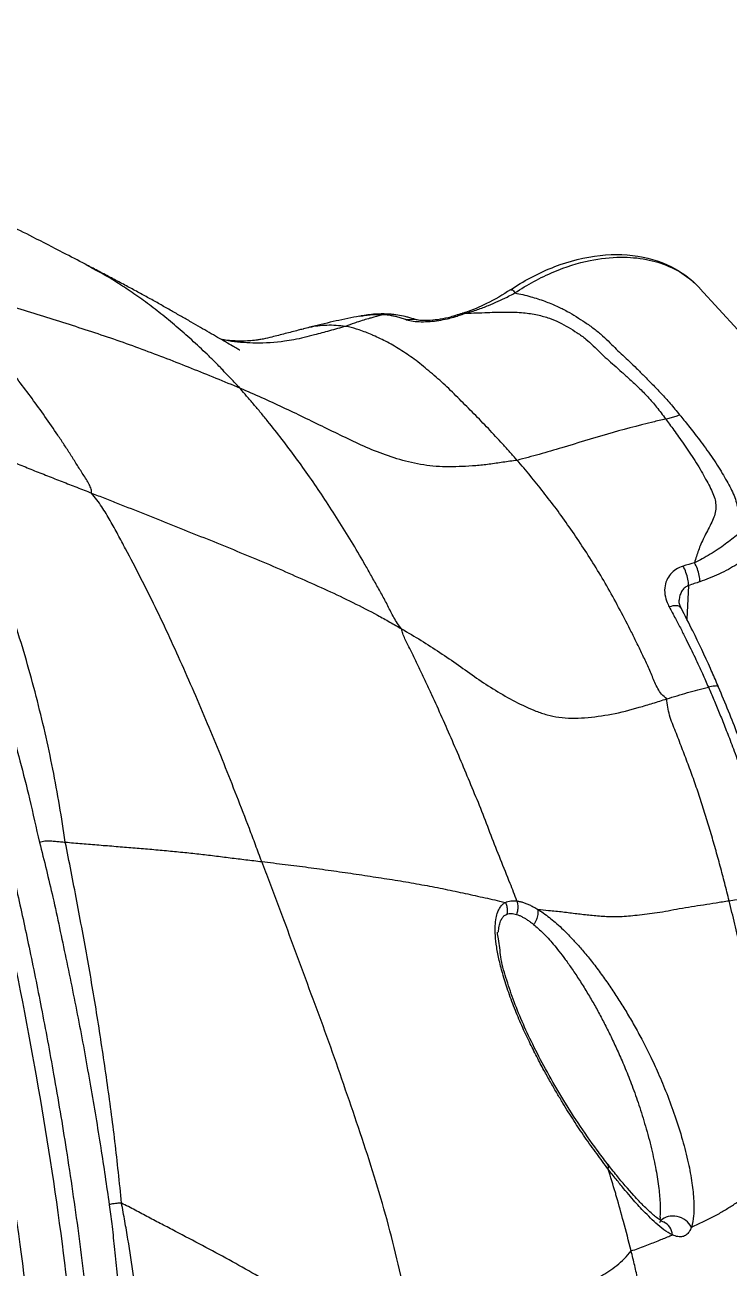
# Model space of a CAD drawing. Header units: inches. Extents: x 179987 to 181505, y -56815 to -55741.
# Drawn here: x 181057.25 to 181068.33, y -56780.22 to -56760.66 of the extents above; entities that cross this region are included whole.
import ezdxf

# ---------------------------------------------------------------- set-up
doc = ezdxf.new("R2010")
doc.units = ezdxf.units.IN
doc.header["$LTSCALE"] = 2
doc.header["$MEASUREMENT"] = 0
doc.layers.get('0').update_dxf_attribs({"linetype": 'CONTINUOUS'})

msp = doc.modelspace()

# ---------------------------------------------------------------- linework, layer by layer
for p, q in [((181058.204, -56764.425), (181058.2, -56764.423)), ((181071.351, -56768.619), (181067.869, -56764.803)), ((181062.965, -56765.209), (181062.901, -56765.215)), ((181062.967, -56765.209), (181062.965, -56765.209)), ((181064.147, -56765.192), (181064.184, -56765.195)), ((181062.516, -56765.241), (181062.533, -56765.238)), ((181063.397, -56765.294), (181063.255, -56765.296)), ((181063.41, -56765.298), (181063.397, -56765.294)), ((181063.397, -56765.295), (181063.397, -56765.294)), ((181063.991, -56765.241), (181063.991, -56765.241)), ((181063.991, -56765.241), (181064.03, -56765.245)), ((181061.634, -56765.441), (181061.626, -56765.443)), ((181067.691, -56769.478), (181067.662, -56770.007)), ((181067.542, -56769.71), (181067.542, -56769.711)), ((181067.573, -56769.832), (181067.573, -56769.832)), ((181064.7, -56774.932), (181064.7, -56774.932)), ((181066.41, -56778.571), (181066.409, -56778.571)), ((181067.24, -56779.414), (181067.24, -56779.414))]:
    msp.add_line(p, q)
for points, start_tangent, end_tangent in [([(181057.251, -56790.687), (181057.645, -56789.432), (181057.933, -56787.987), (181058.111, -56786.303), (181058.185, -56784.382), (181058.093, -56782.216), (181057.841, -56779.836), (181057.439, -56777.223), (181056.897, -56774.497), (181056.277, -56771.985), (181055.626, -56769.855), (181054.913, -56768.13), (181054.018, -56766.69), (181052.906, -56765.298), (181051.624, -56763.889), (181050.161, -56762.469), (181048.669, -56761.408), (181047.3, -56760.851), (181046.067, -56760.66), (181045.209, -56760.774)], (0.294949, 0.955513), (-0.968968, -0.247186)), ([(181044.554, -56760.947), (181045.382, -56760.837), (181046.517, -56761.001), (181047.778, -56761.478), (181049.152, -56762.377), (181050.601, -56763.721), (181052.001, -56765.225), (181053.205, -56766.696), (181054.169, -56768.187), (181054.909, -56769.903), (181055.564, -56771.993), (181056.182, -56774.428), (181056.744, -56777.171), (181057.171, -56779.848), (181057.441, -56782.241), (181057.556, -56784.397), (181057.51, -56786.307), (181057.356, -56787.978), (181057.114, -56789.415), (181056.708, -56790.768)], (0.968567, 0.248752), (-0.304929, -0.952375)), ([(181058.204, -56764.425), (181057.853, -56764.242), (181057.376, -56763.997), (181056.987, -56763.802)], (-0.885692, 0.464274), (-0.896816, 0.442404)), ([(181060.63, -56765.774), (181060.631, -56765.775), (181060.6, -56765.758), (181060.518, -56765.711), (181060.406, -56765.646), (181060.282, -56765.574), (181060.15, -56765.498), (181060.011, -56765.418), (181059.865, -56765.333), (181059.713, -56765.246), (181059.555, -56765.156), (181059.392, -56765.064), (181059.224, -56764.969), (181059.05, -56764.874), (181058.87, -56764.777), (181058.683, -56764.678), (181058.493, -56764.577), (181058.299, -56764.475), (181058.2, -56764.423)], (0.878724, -0.47733), (-0.885482, 0.464674)), ([(181060.338, -56766.061), (181060.268, -56765.989), (181060.147, -56765.87), (181059.905, -56765.642), (181059.663, -56765.428), (181059.42, -56765.226), (181059.178, -56765.039), (181058.936, -56764.867), (181058.695, -56764.709), (181058.454, -56764.564), (181058.214, -56764.431), (181058.204, -56764.425)], (-0.69468, 0.719319), (-0.885276, 0.465066)), ([(181064.922, -56764.803), (181065.586, -56764.461), (181066.302, -56764.285), (181066.975, -56764.311), (181067.545, -56764.534), (181067.868, -56764.801)], (0.836819, 0.54748), (0.675788, -0.737096)), ([(181064.96, -56764.875), (181065.572, -56764.543), (181066.143, -56764.365), (181066.624, -56764.313), (181067.027, -56764.348), (181067.382, -56764.457), (181067.697, -56764.643), (181067.868, -56764.801)], (0.831204, 0.555967), (0.675132, -0.737697)), ([(181058.299, -56768.024), (181058.299, -56767.994), (181058.292, -56767.961), (181058.262, -56767.889), (181058.218, -56767.811), (181058.167, -56767.73), (181058.066, -56767.572), (181057.968, -56767.417), (181057.869, -56767.264), (181057.769, -56767.113), (181057.567, -56766.818), (181057.363, -56766.536), (181057.158, -56766.261), (181056.952, -56765.994), (181056.744, -56765.732), (181056.537, -56765.479), (181056.327, -56765.229), (181056.118, -56764.985), (181056.003, -56764.863), (181055.87, -56764.737)], (0.106229, 0.994342), (-0.749412, 0.662104)), ([(181060.642, -56766.379), (181060.258, -56766.219), (181059.873, -56766.064), (181059.486, -56765.911), (181059.094, -56765.764), (181058.701, -56765.621), (181058.302, -56765.488), (181057.9, -56765.357), (181057.496, -56765.23), (181057.09, -56765.105), (181056.683, -56764.981), (181056.278, -56764.858), (181056.074, -56764.798), (181055.87, -56764.737)], (-0.918471, 0.395489), (-0.957849, 0.287271)), ([(181064.89, -56764.824), (181064.511, -56765.044)], (-0.831217, -0.555948), (-0.89596, -0.444135)), ([(181064.89, -56764.824), (181064.922, -56764.803)], (0.831204, 0.555968), (0.836819, 0.54748)), ([(181064.894, -56764.83), (181064.904, -56764.825), (181064.96, -56764.875)], (0.825106, 0.564978), (0.673922, -0.738802)), ([(181064.542, -56765.072), (181064.696, -56765.006), (181064.835, -56764.94), (181064.926, -56764.893)], (0.926129, 0.377207), (0.882773, 0.469799)), ([(181064.926, -56764.893), (181064.96, -56764.875)], (0.882773, 0.469799), (0.877941, 0.478769)), ([(181064.96, -56764.875), (181065.209, -56764.934)], (0.979618, -0.20087), (0.962827, -0.27012)), ([(181065.209, -56764.934), (181065.428, -56765.005), (181065.618, -56765.083), (181065.78, -56765.165), (181065.923, -56765.248), (181066.061, -56765.337), (181066.204, -56765.439), (181066.338, -56765.55), (181066.452, -56765.659), (181066.554, -56765.76), (181066.654, -56765.856), (181066.759, -56765.955), (181066.871, -56766.062), (181066.991, -56766.181), (181067.12, -56766.311), (181067.258, -56766.455), (181067.401, -56766.614), (181067.55, -56766.793)], (0.962827, -0.27012), (0.633869, -0.77344)), ([(181062.533, -56765.238), (181062.566, -56765.233), (181062.613, -56765.226), (181062.658, -56765.22), (181062.703, -56765.216), (181062.749, -56765.213), (181062.797, -56765.212), (181062.849, -56765.213), (181062.901, -56765.215)], (0.984254, 0.176757), (0.998632, -0.05229)), ([(181062.646, -56765.221), (181062.533, -56765.238)], (-0.992363, -0.123348), (-0.983503, -0.180892)), ([(181062.884, -56765.206), (181062.646, -56765.221)], (-0.999957, 0.009221), (-0.992363, -0.123348)), ([(181062.901, -56765.215), (181062.74, -56765.257), (181062.677, -56765.274)], (-0.970683, -0.240361), (-0.962135, -0.272572)), ([(181062.965, -56765.209), (181062.884, -56765.206)], (-0.998996, 0.044791), (-0.999957, 0.009221)), ([(181062.901, -56765.215), (181062.947, -56765.219), (181062.997, -56765.226)], (0.998459, -0.055497), (0.987563, -0.157221)), ([(181063.025, -56765.213), (181062.967, -56765.209)], (-0.995824, 0.091294), (-0.998936, 0.046123)), ([(181062.997, -56765.226), (181063.053, -56765.236), (181063.114, -56765.251)], (0.987563, -0.157221), (0.966048, -0.258364)), ([(181063.263, -56765.255), (181063.025, -56765.213)], (-0.968907, 0.247427), (-0.995824, 0.091294)), ([(181064.127, -56765.198), (181064.026, -56765.23)], (-0.955079, -0.296351), (-0.953191, -0.302368)), ([(181064.03, -56765.245), (181064.107, -56765.22)], (0.949807, 0.312836), (0.951436, 0.307845)), ([(181064.107, -56765.22), (181064.152, -56765.205)], (0.951436, 0.307845), (0.952341, 0.305035)), ([(181064.147, -56765.192), (181064.127, -56765.198)], (-0.955427, -0.295229), (-0.955079, -0.296351)), ([(181064.179, -56765.182), (181064.173, -56765.183), (181064.147, -56765.192)], (-0.950333, -0.311236), (-0.955326, -0.295554)), ([(181064.152, -56765.205), (181064.184, -56765.195)], (0.952341, 0.305035), (0.952916, 0.303233)), ([(181064.511, -56765.044), (181064.179, -56765.182)], (-0.89596, -0.444135), (-0.950333, -0.311236)), ([(181064.184, -56765.195), (181064.372, -56765.137), (181064.542, -56765.072)], (0.965917, 0.258854), (0.926129, 0.377207)), ([(181064.184, -56765.195), (181064.526, -56765.183)], (0.999501, 0.031594), (0.999332, 0.036544)), ([(181064.526, -56765.183), (181064.831, -56765.176), (181065.093, -56765.187), (181065.316, -56765.221), (181065.502, -56765.274), (181065.658, -56765.34), (181065.798, -56765.416), (181065.938, -56765.502), (181066.075, -56765.601), (181066.192, -56765.706), (181066.3, -56765.811), (181066.408, -56765.914), (181066.521, -56766.014), (181066.64, -56766.12), (181066.769, -56766.236), (181066.908, -56766.367), (181067.049, -56766.511), (181067.188, -56766.672), (181067.329, -56766.858)], (0.999332, 0.036544), (0.591233, -0.806501)), ([(181062.296, -56765.403), (181062.041, -56765.471), (181061.804, -56765.537), (181061.482, -56765.611)], (-0.971903, -0.235381), (-0.982446, -0.186548)), ([(181062.516, -56765.241), (181062.469, -56765.25), (181062.099, -56765.327), (181061.728, -56765.416), (181061.634, -56765.44)], (-0.982224, -0.187712), (-0.967367, -0.253379)), ([(181062.296, -56765.403), (181062.146, -56765.388), (181062.001, -56765.385), (181061.86, -56765.396), (181061.723, -56765.419), (181061.634, -56765.441)], (-0.989955, 0.141386), (-0.967753, -0.2519)), ([(181062.473, -56765.337), (181062.433, -56765.351), (181062.296, -56765.403)], (-0.947748, -0.319021), (-0.9237, -0.383116)), ([(181062.468, -56765.443), (181062.296, -56765.403)], (-0.958009, 0.28674), (-0.986961, 0.16096)), ([(181062.677, -56765.274), (181062.582, -56765.302), (181062.473, -56765.337)], (-0.962135, -0.272572), (-0.947748, -0.319021)), ([(181063.114, -56765.251), (181063.181, -56765.271)], (0.966048, -0.258364), (0.953119, -0.302596)), ([(181063.181, -56765.271), (181063.255, -56765.296)], (0.953119, -0.302596), (0.939947, -0.34132)), ([(181063.255, -56765.296), (181063.356, -56765.319), (181063.485, -56765.328)], (0.940037, -0.341073), (0.999918, -0.01277)), ([(181063.277, -56765.259), (181063.263, -56765.255)], (-0.966867, 0.25528), (-0.968907, 0.247427)), ([(181063.397, -56765.294), (181063.277, -56765.259)], (-0.949047, 0.315134), (-0.966867, 0.25528)), ([(181063.627, -56765.307), (181063.502, -56765.309), (181063.422, -56765.3), (181063.411, -56765.297)], (-0.999095, -0.042531), (-0.96548, 0.260476)), ([(181063.485, -56765.328), (181063.624, -56765.323)], (0.999918, -0.01277), (0.997225, 0.074451)), ([(181063.624, -56765.323), (181063.762, -56765.308)], (0.997225, 0.074451), (0.988599, 0.150572)), ([(181063.784, -56765.29), (181063.627, -56765.307)], (-0.986005, -0.166714), (-0.999095, -0.042531)), ([(181063.762, -56765.308), (181063.898, -56765.281), (181063.996, -56765.256)], (0.988599, 0.150572), (0.957354, 0.288919)), ([(181063.947, -56765.254), (181063.784, -56765.29)], (-0.963627, -0.26725), (-0.986005, -0.166714)), ([(181063.991, -56765.241), (181063.947, -56765.254)], (-0.952859, -0.303414), (-0.963627, -0.26725)), ([(181064.026, -56765.23), (181063.991, -56765.241)], (-0.953191, -0.302368), (-0.952497, -0.304548)), ([(181063.996, -56765.256), (181064.03, -56765.245)], (0.957354, 0.288919), (0.949802, 0.312852)), ([(181060.353, -56765.61), (181060.34, -56765.608)], (-0.983738, 0.179611), (-0.98328, 0.182102)), ([(181060.354, -56765.611), (181060.34, -56765.608)], (-0.979646, 0.200732), (-0.978582, 0.205856)), ([(181060.365, -56765.612), (181060.353, -56765.61)], (-0.984706, 0.174222), (-0.983738, 0.179611)), ([(181060.503, -56765.637), (181060.453, -56765.629), (181060.354, -56765.611)], (-0.989705, 0.143125), (-0.979646, 0.200732)), ([(181060.629, -56765.633), (181060.534, -56765.63), (181060.451, -56765.624), (181060.365, -56765.612)], (-0.999986, 0.00535), (-0.984706, 0.174222)), ([(181061.482, -56765.611), (181061.336, -56765.635), (181060.882, -56765.665), (181060.503, -56765.637)], (-0.982446, -0.186548), (-0.989705, 0.143125)), ([(181061.626, -56765.443), (181061.551, -56765.463), (181061.347, -56765.516), (181061.136, -56765.569), (181060.999, -56765.6), (181060.93, -56765.613), (181060.903, -56765.617), (181060.86, -56765.623), (181060.751, -56765.631), (181060.629, -56765.633)], (-0.966924, -0.255066), (-0.999986, 0.00535)), ([(181062.712, -56765.535), (181062.51, -56765.457), (181062.468, -56765.443)], (-0.917651, 0.397387), (-0.958009, 0.28674)), ([(181064.993, -56767.509), (181064.881, -56767.382), (181064.768, -56767.256), (181064.541, -56767.01), (181064.314, -56766.776), (181064.087, -56766.548), (181063.86, -56766.326), (181063.632, -56766.125), (181063.404, -56765.939), (181063.178, -56765.784), (181062.953, -56765.651), (181062.73, -56765.543), (181062.712, -56765.535)], (-0.657549, 0.753412), (-0.917651, 0.397387)), ([(181060.642, -56766.379), (181060.509, -56766.243), (181060.388, -56766.114), (181060.338, -56766.061)], (-0.713419, 0.700738), (-0.69468, 0.719319)), ([(181064.993, -56767.509), (181064.77, -56767.54), (181064.555, -56767.571), (181064.342, -56767.593), (181064.131, -56767.606), (181063.719, -56767.604), (181063.332, -56767.544), (181062.969, -56767.44), (181062.625, -56767.305), (181062.294, -56767.152), (181061.966, -56766.993), (181061.639, -56766.834), (181061.31, -56766.677), (181060.977, -56766.525), (181060.642, -56766.379)], (-0.992414, -0.122941), (-0.920444, 0.390875)), ([(181063.177, -56770.161), (181063.055, -56769.981), (181062.96, -56769.799), (181062.864, -56769.617), (181062.764, -56769.438), (181062.664, -56769.261), (181062.565, -56769.086), (181062.361, -56768.742), (181062.154, -56768.408), (181061.943, -56768.083), (181061.73, -56767.771), (181061.513, -56767.469), (181061.294, -56767.177), (181061.073, -56766.897), (181060.963, -56766.761), (181060.85, -56766.628), (181060.738, -56766.499), (181060.642, -56766.379)], (-0.648962, 0.760821), (-0.601301, 0.799023)), ([(181067.329, -56766.858), (181067.403, -56766.841), (181067.477, -56766.819), (181067.55, -56766.793)], (0.980985, 0.194081), (0.930964, 0.365112)), ([(181067.55, -56766.793), (181067.618, -56766.875), (181067.692, -56766.967), (181067.773, -56767.071), (181067.861, -56767.187), (181067.955, -56767.314), (181068.05, -56767.448), (181068.141, -56767.584), (181068.221, -56767.714), (181068.291, -56767.835), (181068.353, -56767.951), (181068.406, -56768.064), (181068.444, -56768.18), (181068.468, -56768.299), (181068.477, -56768.423), (181068.474, -56768.551), (181068.463, -56768.677)], (0.633994, -0.773338), (-0.106397, -0.994324)), ([(181055.545, -56766.961), (181055.599, -56766.969), (181055.653, -56766.986), (181055.763, -56767.033), (181055.874, -56767.075), (181055.988, -56767.114), (181056.103, -56767.158), (181056.218, -56767.205), (181056.451, -56767.293), (181056.682, -56767.384), (181056.913, -56767.475), (181057.143, -56767.567), (181057.373, -56767.66), (181057.604, -56767.752), (181057.836, -56767.843), (181058.068, -56767.933), (181058.299, -56768.024)], (0.999025, -0.044139), (0.928896, -0.370342)), ([(181057.886, -56773.516), (181057.795, -56772.941), (181057.69, -56772.366), (181057.568, -56771.794), (181057.429, -56771.224), (181057.274, -56770.657), (181057.101, -56770.095), (181056.905, -56769.541), (181056.683, -56768.997), (181056.437, -56768.466), (181056.169, -56767.945), (181055.873, -56767.442), (181055.713, -56767.197), (181055.545, -56766.961)], (-0.146097, 0.98927), (-0.599314, 0.800514)), ([(181067.329, -56766.858), (181067.127, -56766.907), (181066.413, -56767.097), (181065.699, -56767.311), (181065.341, -56767.415), (181064.993, -56767.509)], (-0.972598, -0.232495), (-0.968572, -0.248733)), ([(181067.329, -56766.858), (181067.391, -56766.941), (181067.459, -56767.034), (181067.533, -56767.137), (181067.615, -56767.252), (181067.701, -56767.38), (181067.789, -56767.514), (181067.871, -56767.646), (181067.943, -56767.774), (181068.008, -56767.895), (181068.063, -56768.006), (181068.101, -56768.108), (181068.119, -56768.207), (181068.115, -56768.304), (181068.089, -56768.405), (181068.043, -56768.509), (181067.987, -56768.618), (181067.932, -56768.726), (181067.885, -56768.829), (181067.846, -56768.926), (181067.813, -56769.021), (181067.784, -56769.119)], (0.591668, -0.806182), (-0.274314, -0.96164)), ([(181055.245, -56767.071), (181055.301, -56767.161), (181055.368, -56767.246), (181055.442, -56767.336), (181055.522, -56767.435), (181055.603, -56767.557), (181055.683, -56767.704), (181055.761, -56767.877), (181055.842, -56768.072), (181055.929, -56768.282), (181056.024, -56768.51), (181056.122, -56768.76), (181056.222, -56769.029), (181056.327, -56769.318), (181056.433, -56769.632), (181056.541, -56769.976), (181056.656, -56770.349), (181056.777, -56770.755), (181056.902, -56771.202), (181057.032, -56771.694), (181057.172, -56772.235), (181057.325, -56772.837), (181057.482, -56773.52)], (0.425009, -0.905189), (0.243498, -0.969901)), ([(181067.348, -56771.262), (181067.267, -56771.187), (181067.207, -56771.1), (181067.121, -56770.911), (181067.038, -56770.721), (181066.951, -56770.535), (181066.862, -56770.353), (181066.773, -56770.174), (181066.59, -56769.823), (181066.403, -56769.483), (181066.21, -56769.16), (181066.013, -56768.852), (181065.813, -56768.557), (181065.611, -56768.274), (181065.406, -56768.009), (181065.201, -56767.75), (181065.098, -56767.628), (181064.993, -56767.509)], (-0.817092, 0.576507), (-0.658231, 0.752816)), ([(181060.977, -56773.822), (181060.879, -56773.561), (181060.783, -56773.304), (181060.584, -56772.792), (181060.383, -56772.282), (181060.176, -56771.777), (181059.965, -56771.278), (181059.75, -56770.785), (181059.53, -56770.299), (181059.304, -56769.822), (181059.072, -56769.356), (181058.834, -56768.901), (181058.715, -56768.678), (181058.593, -56768.458), (181058.46, -56768.24), (181058.299, -56768.024)], (-0.353319, 0.935503), (-0.649204, 0.760615)), ([(181058.299, -56768.024), (181058.507, -56768.106), (181058.715, -56768.188), (181059.133, -56768.351), (181059.547, -56768.518), (181059.961, -56768.684), (181060.376, -56768.851), (181060.789, -56769.021), (181061.2, -56769.194), (181061.605, -56769.374), (181062.01, -56769.555), (181062.408, -56769.745), (181062.799, -56769.947), (181062.99, -56770.053), (181063.177, -56770.161)], (0.931509, -0.363719), (0.864513, -0.502611)), ([(181068.463, -56768.677), (181068.371, -56768.75), (181068.268, -56768.828), (181068.154, -56768.908), (181068.031, -56768.987), (181067.906, -56769.059), (181067.784, -56769.119)], (-0.778751, -0.627333), (-0.911548, -0.411194)), ([(181067.784, -56769.12), (181067.605, -56769.174)], (-0.957487, -0.288475), (-0.957487, -0.288475)), ([(181067.869, -56769.419), (181067.858, -56769.321), (181067.829, -56769.216), (181067.784, -56769.119)], (-0.000507, 1), (-0.495703, 0.868492)), ([(181068.68, -56769.006), (181068.572, -56769.075), (181068.45, -56769.148), (181068.316, -56769.224), (181068.169, -56769.298), (181068.017, -56769.365), (181067.869, -56769.419)], (-0.834893, -0.550412), (-0.949591, -0.313493)), ([(181067.605, -56769.174), (181067.492, -56769.226), (181067.406, -56769.3), (181067.346, -56769.396), (181067.316, -56769.515), (181067.326, -56769.656), (181067.367, -56769.777)], (-0.955973, -0.293456), (0.421515, -0.906821)), ([(181067.691, -56769.478), (181067.681, -56769.378), (181067.65, -56769.272), (181067.605, -56769.174)], (0.000156, 1), (-0.502155, 0.864778)), ([(181067.691, -56769.478), (181067.635, -56769.51), (181067.591, -56769.557), (181067.56, -56769.618), (181067.543, -56769.694), (181067.542, -56769.71)], (-0.935871, -0.352344), (-0.057119, -0.998367)), ([(181067.869, -56769.419), (181067.778, -56769.449), (181067.691, -56769.478)], (-0.949597, -0.313472), (-0.94975, -0.313009)), ([(181067.548, -56769.766), (181067.542, -56769.711)], (-0.238589, 0.971121), (0.056711, 0.998391)), ([(181067.367, -56769.777), (181067.386, -56769.814)], (0.421515, -0.906821), (0.47741, -0.878681)), ([(181067.502, -56769.798), (181067.386, -56769.814)], (-0.996864, 0.079128), (-0.958926, -0.283656)), ([(181067.386, -56769.814), (181067.483, -56769.997)], (0.477437, -0.878666), (0.466189, -0.884685)), ([(181067.573, -56769.832), (181067.57, -56769.827), (181067.502, -56769.798)], (-0.400016, 0.916508), (-0.996864, 0.079128)), ([(181067.573, -56769.832), (181067.548, -56769.766)], (-0.466072, 0.884747), (-0.238589, 0.971121)), ([(181067.756, -56770.193), (181067.573, -56769.832)], (-0.442291, 0.896872), (-0.463911, 0.885882)), ([(181067.483, -56769.997), (181067.572, -56770.167)], (0.466189, -0.884685), (0.456186, -0.889884)), ([(181064.99, -56774.441), (181064.884, -56774.165), (181064.733, -56773.789), (181064.585, -56773.413), (181064.44, -56773.034), (181064.287, -56772.661), (181064.133, -56772.291), (181063.975, -56771.923), (181063.815, -56771.559), (181063.652, -56771.198), (181063.569, -56771.019), (181063.485, -56770.842), (181063.402, -56770.665), (181063.315, -56770.489), (181063.27, -56770.401), (181063.229, -56770.316), (181063.196, -56770.236), (181063.177, -56770.161)], (-0.348976, 0.937132), (-0.156982, 0.987602)), ([(181063.177, -56770.161), (181063.483, -56770.343), (181063.78, -56770.532), (181064.07, -56770.731), (181064.357, -56770.934), (181064.652, -56771.127), (181064.962, -56771.302), (181065.29, -56771.453), (181065.465, -56771.512), (181065.651, -56771.551), (181065.849, -56771.565), (181066.056, -56771.558), (181066.48, -56771.502), (181066.913, -56771.395), (181067.129, -56771.331), (181067.348, -56771.262)], (0.863576, -0.504218), (0.952841, 0.30347)), ([(181067.572, -56770.167), (181067.652, -56770.326), (181067.725, -56770.473), (181067.792, -56770.611), (181067.852, -56770.741)], (0.456186, -0.889884), (0.42128, -0.906931)), ([(181068.035, -56770.784), (181067.756, -56770.193)], (-0.408866, 0.912594), (-0.442291, 0.896872)), ([(181056.182, -56770.706), (181056.365, -56771.318), (181056.551, -56771.974), (181056.74, -56772.686), (181056.932, -56773.455), (181057.124, -56774.282), (181057.316, -56775.167), (181057.508, -56776.119), (181057.703, -56777.169), (181057.901, -56778.353), (181058.093, -56779.674), (181058.257, -56781.029), (181058.374, -56782.288), (181058.441, -56783.404), (181058.465, -56784.397), (181058.453, -56785.291), (181058.414, -56786.092), (181058.359, -56786.806), (181058.296, -56787.44), (181058.227, -56788.005), (181058.151, -56788.508), (181058.07, -56788.954), (181057.983, -56789.346), (181057.892, -56789.686), (181057.802, -56789.987), (181057.712, -56790.267), (181057.626, -56790.531)], (0.294284, -0.955718), (-0.307507, -0.951546)), ([(181067.852, -56770.741), (181067.908, -56770.861), (181067.957, -56770.973), (181068.002, -56771.077)], (0.42128, -0.906931), (0.389752, -0.92092)), ([(181068.137, -56771.018), (181068.035, -56770.784)], (-0.39277, 0.919637), (-0.408866, 0.912594)), ([(181067.348, -56771.262), (181067.675, -56771.164), (181068.002, -56771.077)], (0.952795, 0.303613), (0.970623, 0.240605)), ([(181068.162, -56771.079), (181068.161, -56771.075), (181068.107, -56771.06), (181068.002, -56771.077)], (-0.198451, 0.980111), (-0.966188, -0.25784)), ([(181068.002, -56771.077), (181068.044, -56771.175), (181068.087, -56771.275)], (0.38964, -0.920967), (0.392181, -0.919888)), ([(181068.163, -56771.079), (181068.137, -56771.018)], (-0.388169, 0.921588), (-0.39277, 0.919637)), ([(181068.319, -56771.456), (181068.162, -56771.079)], (-0.376195, 0.92654), (-0.384664, 0.923057)), ([(181068.328, -56774.437), (181068.259, -56774.164), (181068.188, -56773.892), (181068.113, -56773.62), (181068.035, -56773.35), (181067.953, -56773.081), (181067.868, -56772.814), (181067.778, -56772.55), (181067.683, -56772.289), (181067.585, -56772.031), (181067.486, -56771.775), (181067.392, -56771.52), (181067.362, -56771.391), (181067.348, -56771.262)], (-0.242429, 0.970169), (-0.032678, 0.999466)), ([(181068.087, -56771.275), (181068.13, -56771.377)], (0.392181, -0.919888), (0.383853, -0.923394)), ([(181068.13, -56771.377), (181068.173, -56771.482), (181068.217, -56771.589), (181068.261, -56771.701), (181068.308, -56771.819), (181068.357, -56771.946), (181068.409, -56772.085), (181068.465, -56772.237), (181068.525, -56772.404)], (0.383853, -0.923394), (0.331628, -0.94341)), ([(181068.79, -56772.764), (181068.6, -56772.203), (181068.319, -56771.456)], (-0.306768, 0.951784), (-0.376195, 0.92654)), ([(181057.482, -56773.52), (181057.523, -56773.506), (181057.564, -56773.497), (181057.613, -56773.494), (181057.656, -56773.496), (181057.734, -56773.502), (181057.811, -56773.509), (181057.886, -56773.516)], (0.941016, 0.338361), (0.993818, -0.111018)), ([(181057.482, -56773.52), (181057.69, -56774.383), (181057.896, -56775.343), (181058.1, -56776.346), (181058.282, -56777.353), (181058.444, -56778.324), (181058.578, -56779.221)], (0.242618, -0.970122), (0.146287, -0.989242)), ([(181057.886, -56773.516), (181058.15, -56773.539), (181058.416, -56773.561), (181058.684, -56773.582), (181058.95, -56773.604), (181059.214, -56773.626), (181059.476, -56773.65), (181059.733, -56773.675), (181059.985, -56773.702), (181060.234, -56773.731), (181060.481, -56773.762), (181060.727, -56773.792), (181060.977, -56773.822)], (0.995873, -0.090757), (0.993467, -0.114123)), ([(181058.771, -56779.196), (181058.722, -56778.71), (181058.667, -56778.227), (181058.607, -56777.747), (181058.541, -56777.269), (181058.471, -56776.793), (181058.398, -56776.318), (181058.321, -56775.846), (181058.24, -56775.377), (181058.155, -56774.91), (181058.067, -56774.443), (181057.978, -56773.979), (181057.886, -56773.516)], (-0.09119, 0.995833), (-0.197191, 0.980365)), ([(181063.498, -56782.006), (181063.37, -56781.299), (181063.221, -56780.595), (181063.059, -56779.895), (181062.875, -56779.201), (181062.666, -56778.516), (181062.441, -56777.838), (181062.209, -56777.163), (181061.971, -56776.491), (181061.725, -56775.822), (181061.477, -56775.154), (181061.23, -56774.485), (181061.104, -56774.151), (181060.977, -56773.822)], (-0.159282, 0.987233), (-0.356317, 0.934365)), ([(181060.977, -56773.822), (181061.346, -56773.867), (181061.708, -56773.913), (181062.066, -56773.962), (181062.42, -56774.013), (181062.771, -56774.066), (181063.117, -56774.12), (181063.454, -56774.178), (181063.781, -56774.24), (181064.099, -56774.306), (181064.412, -56774.374), (181064.719, -56774.443), (181064.809, -56774.465)], (0.993323, -0.115369), (0.968453, -0.249194)), ([(181068.328, -56774.437), (181068.994, -56774.329), (181069.344, -56774.267)], (0.988607, 0.150518), (0.983734, 0.179629)), ([(181064.65, -56774.831), (181064.664, -56774.709), (181064.69, -56774.614), (181064.725, -56774.545), (181064.765, -56774.497), (181064.809, -56774.465)], (0.047979, 0.998848), (0.883231, 0.468938)), ([(181064.809, -56774.465), (181064.85, -56774.449), (181064.895, -56774.439), (181064.941, -56774.437), (181064.99, -56774.441)], (0.888964, 0.457977), (0.989929, -0.141563)), ([(181064.809, -56774.465), (181064.83, -56774.525), (181064.838, -56774.588), (181064.833, -56774.649)], (0.428773, -0.903412), (-0.197067, -0.98039)), ([(181064.99, -56774.441), (181065.004, -56774.511), (181065.002, -56774.583), (181064.983, -56774.653)], (0.310383, -0.950612), (-0.36804, -0.92981)), ([(181064.99, -56774.441), (181065.04, -56774.451), (181065.092, -56774.465), (181065.146, -56774.485), (181065.202, -56774.51), (181065.259, -56774.539), (181065.316, -56774.572)], (0.989405, -0.14518), (0.853159, -0.521651)), ([(181065.316, -56774.572), (181065.318, -56774.652), (181065.296, -56774.735), (181065.253, -56774.812)], (0.165907, -0.986141), (-0.585673, -0.810547)), ([(181065.316, -56774.572), (181065.489, -56774.59), (181065.714, -56774.613), (181065.932, -56774.64), (181066.148, -56774.664), (181066.372, -56774.683), (181066.61, -56774.686), (181066.881, -56774.663), (181067.194, -56774.625), (181067.545, -56774.562), (181067.926, -56774.5), (181068.123, -56774.469), (181068.328, -56774.437)], (0.994398, -0.105702), (0.988327, 0.152347)), ([(181065.316, -56774.572), (181065.405, -56774.63), (181065.501, -56774.702)], (0.852199, -0.523218), (0.785706, -0.6186)), ([(181069.177, -56778.824), (181069.132, -56778.466), (181069.084, -56778.104), (181069.029, -56777.741), (181068.968, -56777.376), (181068.901, -56777.01), (181068.829, -56776.643), (181068.753, -56776.275), (181068.673, -56775.908), (181068.591, -56775.54), (181068.505, -56775.172), (181068.418, -56774.804), (181068.328, -56774.437)], (-0.120471, 0.992717), (-0.238725, 0.971087)), ([(181064.7, -56774.932), (181064.712, -56774.839), (181064.734, -56774.76), (181064.763, -56774.705), (181064.796, -56774.67), (181064.833, -56774.649)], (0.063084, 0.998008), (0.929725, 0.368256)), ([(181064.833, -56774.649), (181064.867, -56774.64), (181064.904, -56774.638), (181064.942, -56774.642), (181064.983, -56774.653)], (0.929854, 0.367928), (0.950987, -0.30923)), ([(181064.983, -56774.653), (181065.025, -56774.668), (181065.068, -56774.688), (181065.113, -56774.713), (181065.159, -56774.742), (181065.206, -56774.775), (181065.253, -56774.812)], (0.950998, -0.309196), (0.776651, -0.629932)), ([(181065.253, -56774.812), (181065.326, -56774.875), (181065.405, -56774.95)], (0.776649, -0.629933), (0.706595, -0.707618)), ([(181065.501, -56774.702), (181065.592, -56774.777), (181065.693, -56774.868), (181065.803, -56774.977), (181065.923, -56775.105), (181066.055, -56775.256), (181066.196, -56775.431), (181066.335, -56775.617), (181066.468, -56775.807), (181066.595, -56776), (181066.717, -56776.197), (181066.835, -56776.4), (181066.954, -56776.618), (181067.08, -56776.866), (181067.213, -56777.151), (181067.346, -56777.471), (181067.476, -56777.824), (181067.595, -56778.203), (181067.686, -56778.563), (181067.744, -56778.88), (181067.772, -56779.161), (181067.769, -56779.395), (181067.734, -56779.573)], (0.785723, -0.618579), (-0.331827, -0.94334)), ([(181064.672, -56775.167), (181064.652, -56774.984), (181064.65, -56774.831)], (-0.153761, 0.988108), (0.047979, 0.998848)), ([(181066.253, -56778.363), (181065.953, -56777.934), (181065.679, -56777.5), (181065.44, -56777.083), (181065.239, -56776.697), (181065.072, -56776.336), (181064.932, -56775.987), (181064.818, -56775.647), (181064.737, -56775.322), (181064.7, -56775.038), (181064.686, -56774.93)], (-0.590549, 0.807002), (0.149897, 0.988702)), ([(181065.405, -56774.95), (181065.48, -56775.028), (181065.562, -56775.121), (181065.652, -56775.232), (181065.751, -56775.362), (181065.859, -56775.514), (181065.974, -56775.687), (181066.089, -56775.872), (181066.198, -56776.057), (181066.301, -56776.245), (181066.4, -56776.435), (181066.496, -56776.631), (181066.593, -56776.841), (181066.695, -56777.078), (181066.802, -56777.349), (181066.908, -56777.652), (181067.012, -56777.985), (181067.107, -56778.341), (181067.178, -56778.674), (181067.223, -56778.965), (181067.243, -56779.217)], (0.706596, -0.707617), (0.034341, -0.99941)), ([(181066.151, -56778.288), (181066.059, -56778.157), (181065.971, -56778.027), (181065.885, -56777.895), (181065.799, -56777.76), (181065.713, -56777.621), (181065.624, -56777.472), (181065.53, -56777.31), (181065.428, -56777.127), (181065.317, -56776.92), (181065.201, -56776.688), (181065.082, -56776.435), (181064.966, -56776.163), (181064.861, -56775.882), (181064.775, -56775.615), (181064.713, -56775.376), (181064.672, -56775.167)], (-0.581049, 0.813869), (-0.153761, 0.988108)), ([(181066.245, -56778.417), (181066.151, -56778.288)], (-0.590013, 0.807394), (-0.581049, 0.813869)), ([(181066.427, -56778.662), (181066.338, -56778.543), (181066.245, -56778.417)], (-0.6079, 0.794013), (-0.590013, 0.807394)), ([(181066.409, -56778.571), (181066.253, -56778.363)], (-0.610492, 0.792022), (-0.590549, 0.807002)), ([(181066.427, -56778.662), (181066.417, -56778.582), (181066.409, -56778.571)], (0.173096, 0.984905), (-0.629804, 0.776754)), ([(181066.562, -56778.763), (181066.41, -56778.571)], (-0.631155, 0.775657), (-0.61039, 0.792101)), ([(181066.552, -56778.821), (181066.427, -56778.662)], (-0.62487, 0.780728), (-0.606094, 0.795393)), ([(181066.558, -56779.096), (181066.539, -56779.03), (181066.427, -56778.662)], (-0.277472, 0.960734), (-0.301742, 0.95339)), ([(181066.669, -56778.966), (181066.552, -56778.821)], (-0.637444, 0.770497), (-0.62487, 0.780728)), ([(181066.83, -56779.076), (181066.562, -56778.763)], (-0.672815, 0.739811), (-0.631155, 0.775657)), ([(181067.734, -56779.573), (181067.791, -56779.548), (181067.968, -56779.464), (181068.137, -56779.378), (181068.288, -56779.288), (181068.432, -56779.197), (181068.496, -56779.149), (181068.57, -56779.094), (181068.811, -56778.96), (181068.988, -56778.891), (181069.177, -56778.824)], (0.917539, 0.397645), (0.940016, 0.341131)), ([(181066.787, -56779.947), (181066.667, -56779.487), (181066.558, -56779.096)], (-0.245264, 0.969456), (-0.277472, 0.960734)), ([(181066.776, -56779.092), (181066.669, -56778.966)], (-0.651586, 0.758575), (-0.637444, 0.770497)), ([(181066.957, -56779.294), (181066.871, -56779.201), (181066.776, -56779.092)], (-0.686543, 0.727089), (-0.651586, 0.758575)), ([(181066.914, -56779.167), (181066.83, -56779.076)], (-0.690264, 0.723557), (-0.672815, 0.739811)), ([(181058.771, -56779.196), (181058.696, -56779.2), (181058.61, -56779.212), (181058.578, -56779.221)], (-0.999105, -0.042304), (-0.952204, -0.305462)), ([(181058.578, -56779.221), (181058.617, -56779.521), (181058.656, -56779.877), (181058.699, -56780.278), (181058.744, -56780.716), (181058.785, -56781.178), (181058.827, -56781.653), (181058.871, -56782.132), (181058.904, -56782.605), (181058.933, -56783.061), (181058.954, -56783.494), (181058.967, -56783.899), (181058.975, -56784.27), (181058.977, -56784.603), (181058.974, -56784.897), (181058.967, -56785.164), (181058.958, -56785.417), (181058.944, -56785.669), (181058.928, -56785.922), (181058.911, -56786.176)], (0.145663, -0.989334), (-0.057685, -0.998335)), ([(181063.498, -56782.006), (181063.152, -56781.759), (181062.792, -56781.516), (181062.423, -56781.272), (181062.047, -56781.03), (181061.666, -56780.79), (181061.276, -56780.552), (181060.874, -56780.319), (181060.464, -56780.089), (181060.044, -56779.864), (181059.621, -56779.64), (181059.407, -56779.529), (181059.195, -56779.418), (181058.985, -56779.306), (181058.771, -56779.196)], (-0.803925, 0.594731), (-0.896115, 0.443821)), ([(181059.131, -56786.131), (181059.177, -56785.551), (181059.216, -56784.969), (181059.241, -56784.386), (181059.247, -56783.804), (181059.235, -56783.223), (181059.206, -56782.643), (181059.162, -56782.065), (181059.104, -56781.488), (181059.038, -56780.912), (181058.959, -56780.338), (181058.872, -56779.765), (181058.823, -56779.48), (181058.771, -56779.196)], (0.080075, 0.996789), (-0.184949, 0.982748)), ([(181066.958, -56779.211), (181066.914, -56779.167)], (-0.701792, 0.712382), (-0.690853, 0.722995)), ([(181067.064, -56779.403), (181066.957, -56779.294)], (-0.710829, 0.703364), (-0.686541, 0.727091)), ([(181067.298, -56779.493), (181067.257, -56779.471), (181067.124, -56779.37), (181066.958, -56779.211)], (-0.908188, 0.418562), (-0.701792, 0.712382)), ([(181067.243, -56779.217), (181067.24, -56779.414)], (0.034341, -0.99941), (-0.083039, -0.996546)), ([(181067.178, -56779.511), (181067.064, -56779.403)], (-0.745035, 0.667025), (-0.710829, 0.703364)), ([(181067.256, -56779.47), (181067.231, -56779.505)], (-0.674308, -0.73845), (-0.486154, -0.873873)), ([(181067.246, -56779.414), (181067.239, -56779.455)], (-0.079504, -0.996835), (-0.241585, -0.97038)), ([(181067.734, -56779.573), (181067.646, -56779.467), (181067.511, -56779.406), (181067.368, -56779.407), (181067.256, -56779.47)], (-0.4182, 0.908355), (-0.674308, -0.73845)), ([(181067.317, -56779.501), (181067.3, -56779.493)], (-0.432889, 0.901447), (-0.923541, 0.383499)), ([(181067.438, -56779.696), (181067.394, -56779.573), (181067.3, -56779.495)], (-0.100769, 0.99491), (-0.916467, 0.40011)), ([(181067.438, -56779.696), (181067.303, -56779.614), (181067.178, -56779.511)], (-0.91012, 0.414344), (-0.745035, 0.667025)), ([(181067.382, -56779.719), (181067.413, -56779.706), (181067.438, -56779.696)], (0.924948, 0.380093), (0.925751, 0.378133)), ([(181067.734, -56779.573), (181067.7, -56779.645), (181067.654, -56779.696), (181067.595, -56779.723), (181067.523, -56779.723), (181067.438, -56779.696)], (-0.327801, -0.944747), (-0.910094, 0.414402)), ([(181066.787, -56779.947), (181066.898, -56779.908), (181067.006, -56779.868), (181067.214, -56779.787), (181067.382, -56779.719)], (0.946987, 0.321271), (0.924948, 0.380093)), ([(181063.498, -56782.006), (181063.811, -56781.824), (181064.117, -56781.642), (181064.412, -56781.464), (181064.697, -56781.295), (181064.982, -56781.131), (181065.261, -56780.97), (181065.535, -56780.811), (181065.798, -56780.654), (181066.054, -56780.5), (181066.309, -56780.345), (181066.437, -56780.265), (181066.561, -56780.176), (181066.678, -56780.071), (181066.787, -56779.947)], (0.868851, 0.495074), (0.604892, 0.796307)), ([(181067.417, -56785.142), (181067.417, -56785.126), (181067.418, -56784.908), (181067.424, -56784.7), (181067.431, -56784.497), (181067.429, -56784.284), (181067.421, -56784.067), (181067.399, -56783.631), (181067.361, -56783.183), (181067.308, -56782.73), (181067.246, -56782.271), (181067.174, -56781.81), (181067.089, -56781.346), (181066.999, -56780.88), (181066.897, -56780.412), (181066.843, -56780.177), (181066.787, -56779.947)], (0.02522, 0.999682), (-0.242547, 0.97014))]:
    msp.add_spline(points, degree=3, dxfattribs=dict(start_tangent=start_tangent, end_tangent=end_tangent))

doc.saveas('drawing.dxf')
